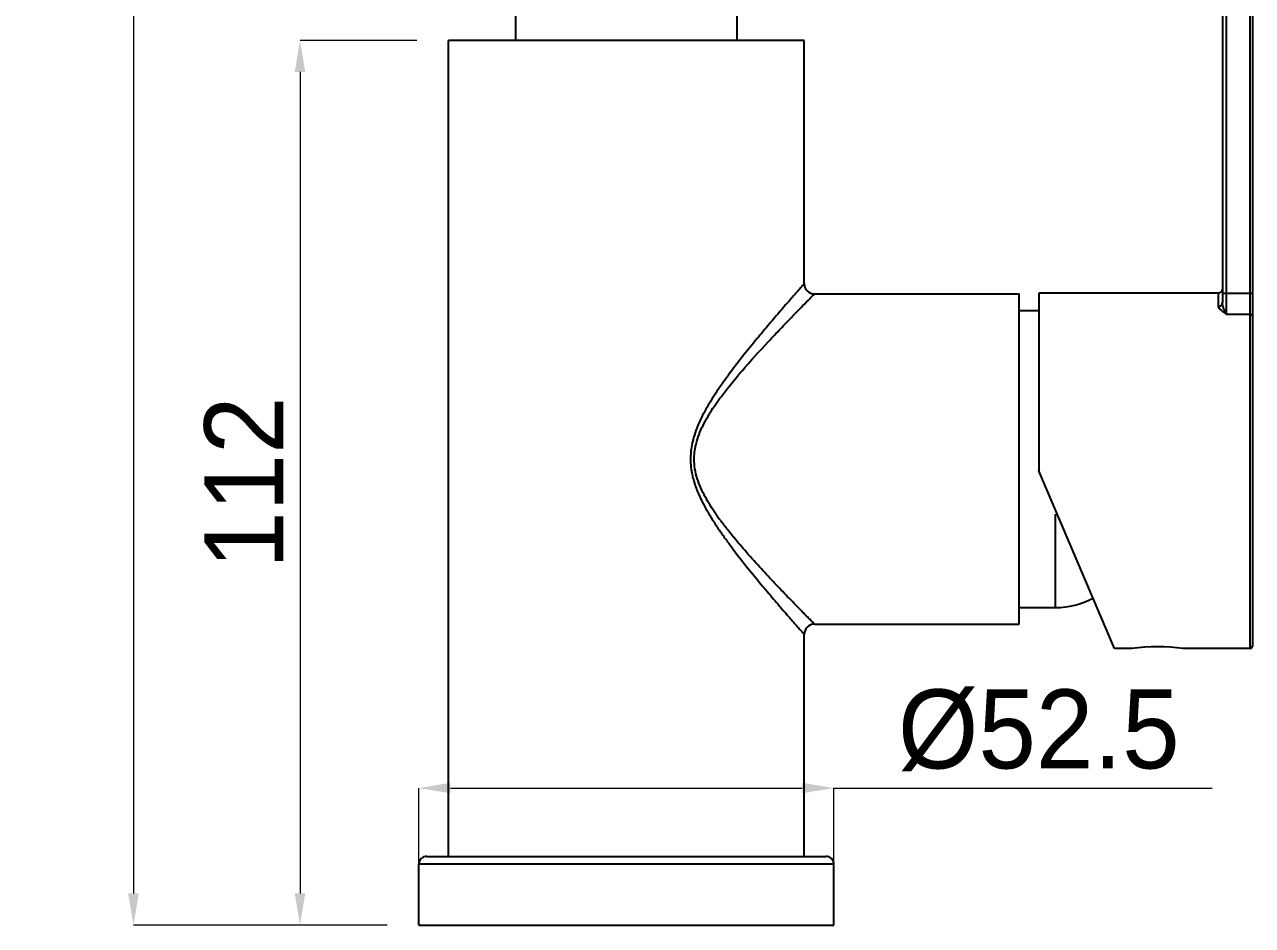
# Model space of a CAD drawing. Extents: x -514 to 953, y 124 to 1198.
# Drawn here: x 324.4 to 479.7, y 587.3 to 701.4 of the extents above; entities that cross this region are included whole.
import ezdxf

# ---------------------------------------------------------------- set-up
doc = ezdxf.new("R2010")
doc.units = 0
doc.header["$LTSCALE"] = 50
doc.header["$MEASUREMENT"] = 0
doc.header["$PDMODE"] = 3
doc.header["$PDSIZE"] = -10
doc.layers.get('0').update_dxf_attribs({"linetype": 'CONTINUOUS'})
doc.layers.get('DEFPOINTS').update_dxf_attribs({"linetype": 'CONTINUOUS'})
doc.styles.add('Daelim Dimension', font='H2GTRE.TTF')
doc.dimstyles.new('DEFAULT', dxfattribs={"dimscale": 2, "dimtxt": 2, "dimasz": 2, "dimexe": 0, "dimexo": 2, "dimgap": 1, "dimtad": 1, "dimdec": 1, "dimzin": 9, "dimdsep": 46, "dimtxsty": 'Daelim Dimension', "dimcen": 0.5, "dimclrd": 252, "dimclre": 252, "dimclrt": 3, "dimadec": 1, "dimazin": 0, "dimtfac": 1, "dimtdec": 1, "dimtix": 1, "dimtmove": 0, "dimatfit": 3, "dimfxl": 1, "dimtolj": 1, "dimtzin": 1, "dimlwd": 9, "dimlwe": 9, "dimarcsym": 0})

# ---------------------------------------------------------------- blocks, each defined once
blk = doc.blocks.new('*D32')
at = {"color": 5, "lineweight": 9, "ltscale": 0.5, "transparency": 16777216}
for p, q in [((396.48, 988.05), (338.13, 988.05)), ((338.13, 984.05), (338.13, 591.35)), ((370.23, 587.35), (338.13, 587.35))]:
    blk.add_line(p, q, dxfattribs=at)
at = {"color": 5, "ltscale": 0.5, "transparency": 16777216}
for points in [[(337.46, 984.05), (338.8, 984.05), (338.13, 988.05)], [(337.46, 591.35), (338.8, 591.35), (338.13, 587.35)]]:
    blk.add_solid(points, dxfattribs=at)
at = {"layer": 'DEFPOINTS', "color": 0, "ltscale": 0.5, "transparency": 16777216}
for p in [(400.48, 988.05), (338.13, 587.35), (374.23, 587.35)]:
    blk.add_point(p, dxfattribs=at)
at = {"color": 7, "ltscale": 0.5, "transparency": 16777216, "insert": (330.91, 787.7), "char_height": 10, "attachment_point": 5, "rotation": 90, "style": 'Daelim Dimension'}
blk.add_mtext('\\A1;400.7', dxfattribs=at)
blk = doc.blocks.new('*D34')
at = {"color": 5, "lineweight": 9, "ltscale": 0.5, "transparency": 16777216}
for p, q in [((373.98, 699.35), (359.2, 699.35)), ((359.2, 695.35), (359.2, 591.35)), ((364.91, 587.35), (359.2, 587.35))]:
    blk.add_line(p, q, dxfattribs=at)
at = {"color": 5, "ltscale": 0.5, "transparency": 16777216}
for points in [[(358.53, 695.35), (359.86, 695.35), (359.2, 699.35)], [(358.53, 591.35), (359.86, 591.35), (359.2, 587.35)]]:
    blk.add_solid(points, dxfattribs=at)
at = {"layer": 'DEFPOINTS', "color": 0, "ltscale": 0.5, "transparency": 16777216}
for p in [(377.98, 699.35), (359.2, 587.35), (368.91, 587.35)]:
    blk.add_point(p, dxfattribs=at)
at = {"color": 7, "ltscale": 0.5, "transparency": 16777216, "insert": (352.09, 643.35), "char_height": 10, "attachment_point": 5, "rotation": 90, "style": 'Daelim Dimension'}
blk.add_mtext('\\A1;112', dxfattribs=at)
blk = doc.blocks.new('*D36')
at = {"color": 5, "lineweight": 9, "ltscale": 0.5, "transparency": 16777216}
for p, q in [((400.48, 703.35), (400.48, 747.6)), ((475.68, 747.6), (404.48, 747.6)), ((479.68, 655.6), (479.68, 747.6))]:
    blk.add_line(p, q, dxfattribs=at)
at = {"color": 5, "ltscale": 0.5, "transparency": 16777216}
for points in [[(404.48, 748.27), (404.48, 746.94), (400.48, 747.6)], [(475.68, 748.27), (475.68, 746.94), (479.68, 747.6)]]:
    blk.add_solid(points, dxfattribs=at)
at = {"layer": 'DEFPOINTS', "color": 0, "ltscale": 0.5, "transparency": 16777216}
for p in [(400.48, 747.6), (400.48, 699.35), (479.68, 651.6)]:
    blk.add_point(p, dxfattribs=at)
at = {"color": 7, "ltscale": 0.5, "transparency": 16777216, "insert": (440.08, 754.81), "char_height": 10, "attachment_point": 5, "style": 'Daelim Dimension'}
blk.add_mtext('\\A1;79.2', dxfattribs=at)
blk = doc.blocks.new('*D37')
at = {"color": 5, "lineweight": 9, "ltscale": 0.5, "transparency": 16777216}
for p, q in [((374.23, 591.35), (374.23, 604.69)), ((378.23, 604.69), (422.73, 604.69)), ((426.73, 593.03), (426.73, 604.69)), ((426.73, 604.69), (474.58, 604.69))]:
    blk.add_line(p, q, dxfattribs=at)
at = {"color": 5, "ltscale": 0.5, "transparency": 16777216}
for points in [[(378.23, 605.36), (378.23, 604.03), (374.23, 604.69)], [(422.73, 605.36), (422.73, 604.03), (426.73, 604.69)]]:
    blk.add_solid(points, dxfattribs=at)
at = {"layer": 'DEFPOINTS', "color": 0, "ltscale": 0.5, "transparency": 16777216}
for p in [(426.73, 604.69), (426.73, 589.03), (374.23, 587.35)]:
    blk.add_point(p, dxfattribs=at)
at = {"color": 7, "ltscale": 0.5, "transparency": 16777216, "insert": (452.66, 611.99), "char_height": 10, "attachment_point": 5, "style": 'Daelim Dimension'}
blk.add_mtext('\\A1;%%c52.5', dxfattribs=at)

msp = doc.modelspace()

# ---------------------------------------------------------------- linework, layer by layer
at = {"color": 7, "linetype": 'Continuous'}
for p, q in [((386.48, 699.35), (386.48, 769.93)), ((414.48, 699.35), (414.48, 769.93)), ((475.88, 736.85), (475.88, 666.13)), ((476.38, 737.35), (476.38, 664.7)), ((479.38, 622.35), (479.38, 737.35)), ((479.68, 737.05), (479.68, 622.65)), ((377.98, 596.05), (377.98, 699.35)), ((422.98, 699.35), (377.98, 699.35)), ((422.98, 668.55), (422.98, 699.35)), ((424.28, 667.25), (450.18, 667.25)), ((450.18, 625.45), (450.18, 667.25)), ((452.68, 667.35), (452.68, 644.85)), ((475.38, 667.35), (452.68, 667.35)), ((475.38, 665.67), (475.38, 667.35)), ((475.88, 667.35), (479.68, 667.35)), ((450.18, 665.15), (452.68, 665.15)), ((476.38, 664.7), (479.38, 664.7)), ((462.23, 622.35), (452.68, 644.85)), ((450.18, 627.55), (454.79, 627.55)), ((424.28, 625.45), (450.18, 625.45)), ((422.98, 596.05), (422.98, 624.15)), ((464.43, 622.35), (462.23, 622.35)), ((479.38, 622.35), (470.93, 622.35)), ((374.23, 587.35), (374.23, 595.05)), ((375.23, 596.05), (425.73, 596.05)), ((426.73, 587.35), (426.73, 595.05)), ((374.23, 587.35), (426.73, 587.35)), ((375.23, 587.25), (375.23, 587.35)), ((425.73, 587.25), (425.73, 587.35))]:
    msp.add_line(p, q, dxfattribs=at)
at = {"color": 9, "linetype": 'Continuous'}
for p, q in [((415.1, 657.49), (415.12, 657.52)), ((415.1, 657.47), (415.12, 657.5)), ((408.76, 644.59), (408.77, 644.57)), ((408.76, 644.59), (408.77, 644.57)), ((411.95, 639.18), (411.94, 639.2)), ((411.96, 639.2), (411.95, 639.21)), ((412.32, 638.66), (412.29, 638.72)), ((412.32, 638.66), (412.29, 638.71)), ((454.79, 627.55), (454.79, 639.35)), ((412.04, 637.65), (412.08, 637.59)), ((412.04, 637.64), (412.08, 637.58)), ((412.37, 637.16), (412.41, 637.1)), ((412.37, 637.16), (412.41, 637.1)), ((412.41, 637.1), (412.46, 637.03)), ((426.73, 595.05), (374.23, 595.05))]:
    msp.add_line(p, q, dxfattribs=at)
at = {"color": 7, "linetype": 'Continuous'}
for centre, radius, start, end in [((424.28, 668.55), 1.3, 179.9998, 269.9998), ((475.38, 667.85), 0.5, 270, 0), ((454.79, 637.55), 10, 270, 298.2478), ((424.28, 624.15), 1.3, 90.0002, 180.0002), ((467.68, 600.08), 22.5, 81.6957, 98.3043), ((479.38, 622.65), 0.3, 270, 0), ((375.23, 595.05), 1, 90, 180), ((425.73, 595.05), 1, 0, 90)]:
    msp.add_arc(centre, radius, start, end, dxfattribs=at)
at = {"color": 9, "linetype": 'Continuous'}
for centre, radius, start, end in [((470.96, 614.63), 71.46, 143.353, 143.8064), ((475.68, 605.38), 79.91, 139.2983, 139.8769), ((465.44, 618.67), 64.62, 143.9594, 144.0879), ((466.97, 617.56), 66.51, 143.8104, 143.9593), ((418.5, 646.26), 9.91, 168.6934, 172.2723), ((417.68, 646.35), 9.09, 176.8236, 179.762), ((417.59, 646.35), 8.99, 179.771, 181.1171), ((417.86, 646.34), 9.26, 176.0242, 176.8304), ((417.98, 646.33), 9.38, 174.1898, 176.022), ((418.17, 646.31), 9.58, 172.282, 174.1885), ((417.78, 646.35), 9.18, 181.1271, 185.3732), ((417.96, 646.37), 9.37, 185.3643, 186.1124), ((418.1, 646.38), 9.51, 186.1134, 187.2497), ((418.47, 646.43), 9.89, 187.2653, 190.7653), ((418.88, 646.51), 10.3, 190.8299, 191.7314), ((419.43, 646.63), 10.86, 191.752, 194.8804), ((420.04, 646.79), 11.49, 194.8608, 195.7849), ((420.25, 646.84), 11.71, 195.7831, 196.1292), ((420.83, 647.02), 12.31, 196.1466, 198.4239), ((421.61, 647.27), 13.13, 198.4086, 199.149), ((434.24, 653.31), 27.16, 209.2512, 209.9115), ((440.54, 659.35), 34.99, 215.1867, 216.1341), ((443.42, 661.44), 38.55, 216.2183, 216.3992), ((445.88, 663.26), 41.6, 216.4053, 217.0763), ((447.56, 661.57), 42.83, 213.0725, 213.9653), ((452.64, 665), 48.96, 214.0504, 214.6545), ((458.01, 668.72), 55.49, 214.8239, 215.35), ((448.04, 664.88), 44.3, 217.07, 217.2645), ((449.9, 666.3), 46.64, 217.2683, 217.8752), ((451.92, 667.87), 49.21, 217.8714, 218.0323), ((460.36, 670.38), 58.36, 215.347, 215.489), ((462.98, 672.25), 61.59, 215.4921, 215.9628), ((465.93, 674.38), 65.22, 215.9597, 216.0843)]:
    msp.add_arc(centre, radius, start, end, dxfattribs=at)
for points, knots in [([(422.98, 668.55), (422.98, 668.54), (422.96, 668.52), (422.92, 668.48), (422.86, 668.4), (422.76, 668.3), (422.65, 668.17), (422.44, 667.93), (422.13, 667.58), (421.7, 667.08), (421.18, 666.49), (420.6, 665.83), (419.72, 664.8), (418.5, 663.37), (416.94, 661.5), (415.28, 659.46), (414.18, 658.03), (413.62, 657.28)], [0, 0, 0, 0, 0.001378, 0.005495, 0.012324, 0.021821, 0.033924, 0.048556, 0.085044, 0.130487, 0.184014, 0.244746, 0.311841, 0.462079, 0.629427, 0.809774, 1, 1, 1, 1]), ([(415.12, 657.52), (416.21, 658.78), (417.84, 660.57), (419.96, 662.82), (421.34, 664.25), (422.5, 665.44), (423.31, 666.27), (423.81, 666.77), (424.05, 667.02), (424.2, 667.16), (424.27, 667.23), (424.28, 667.25)], [0, 0, 0, 0, 0.374957, 0.543106, 0.693135, 0.819769, 0.917051, 0.952731, 0.978784, 0.994657, 1, 1, 1, 1]), ([(413.1, 656.57), (412.65, 655.95), (411.76, 654.68), (410.52, 652.68), (409.44, 650.54), (408.94, 649), (408.78, 648.21)], [0, 0, 0, 0, 0.243058, 0.491477, 0.744171, 1, 1, 1, 1]), ([(411.94, 639.2), (411.46, 639.88), (410.78, 640.92), (410.01, 642.41), (409.37, 643.96), (409.01, 645.63), (409.09, 647.32), (409.35, 648.56), (409.77, 649.76), (410.49, 651.27), (411.58, 653.04), (413.04, 655.01), (414.06, 656.26), (414.57, 656.87)], [0, 0, 0, 0, 0.124858, 0.187903, 0.251184, 0.377724, 0.441202, 0.50465, 0.567978, 0.631172, 0.756415, 0.87966, 1, 1, 1, 1]), ([(409.2, 642.96), (409.29, 642.71), (409.67, 641.7), (410.16, 640.74), (410.55, 640.04)], [0, 0, 0, 0, 0.25189, 1, 1, 1, 1]), ([(410.7, 639.77), (410.78, 639.64), (411.09, 639.11), (411.42, 638.59), (411.67, 638.2)], [0, 0, 0, 0, 0.251422, 1, 1, 1, 1]), ([(414.16, 636.32), (414.08, 636.42), (413.74, 636.83), (413.41, 637.24), (413.17, 637.56)], [0, 0, 0, 0, 0.248299, 1, 1, 1, 1]), ([(413.21, 635.97), (413.78, 635.19), (414.93, 633.69), (416.64, 631.55), (418.27, 629.6), (419.54, 628.1), (420.47, 627.02), (421.08, 626.32), (421.62, 625.7), (422.08, 625.17), (422.41, 624.8), (422.63, 624.55), (422.75, 624.41), (422.85, 624.3), (422.92, 624.22), (422.96, 624.17), (422.98, 624.15), (422.98, 624.15)], [0, 0, 0, 0, 0.188999, 0.368544, 0.535547, 0.685905, 0.753219, 0.814256, 0.86815, 0.913985, 0.950849, 0.965649, 0.977898, 0.987514, 0.994432, 0.998603, 1, 1, 1, 1]), ([(424.28, 625.45), (424.26, 625.47), (424.19, 625.55), (424.02, 625.72), (423.74, 626), (423.36, 626.38), (422.89, 626.86), (422.11, 627.66), (420.96, 628.84), (419.43, 630.43), (417.1, 632.92), (415.33, 634.91), (414.16, 636.32)], [0, 0, 0, 0, 0.0055, 0.021825, 0.048563, 0.085073, 0.130525, 0.18405, 0.311943, 0.4623, 0.62975, 1, 1, 1, 1])]:
    msp.add_open_spline(points, degree=3, knots=knots, dxfattribs=at)
at = {"color": 7, "linetype": 'Continuous'}
for points, knots in [([(475.38, 665.67), (475.45, 665.67), (475.58, 665.69), (475.74, 665.79), (475.86, 665.95), (475.88, 666.07), (475.88, 666.13)], [0, 0, 0, 0, 0.258842, 0.512521, 0.758934, 1, 1, 1, 1]), ([(476.38, 664.7), (476.27, 664.78), (476.04, 664.94), (475.77, 665.13), (475.59, 665.3), (475.46, 665.45), (475.38, 665.58), (475.38, 665.67)], [0, 0, 0, 0, 0.298492, 0.576712, 0.702427, 0.815828, 1, 1, 1, 1]), ([(476.38, 664.7), (476.26, 664.91), (476.1, 665.25), (475.94, 665.73), (475.88, 666), (475.88, 666.13)], [0, 0, 0, 0, 0.471251, 0.735405, 1, 1, 1, 1]), ([(479.68, 664.44), (479.68, 664.47), (479.67, 664.54), (479.58, 664.66), (479.46, 664.7), (479.38, 664.7)], [0, 0, 0, 0, 0.237394, 0.483661, 1, 1, 1, 1])]:
    msp.add_open_spline(points, degree=3, knots=knots, dxfattribs=at)

# ---------------------------------------------------------------- dimensions: what is measured, and where the dimension line sits
at = {"color": 5, "ltscale": 0.5}
for base, p1, p2, picture, middle in [((338.13, 587.35), (400.48, 988.05), (374.23, 587.35), '*D32', (330.91, 787.7)), ((359.2, 587.35), (377.98, 699.35), (368.91, 587.35), '*D34', (352.09, 643.35))]:
    dim = msp.add_linear_dim(base=base, p1=p1, p2=p2, angle=90, dimstyle='DEFAULT', override={"dimtxt": 5, "dimclrd": 5, "dimclre": 5, "dimclrt": 7}, dxfattribs=at)
    dim.commit()
    dim.dimension.update_dxf_attribs({"geometry": picture, "text_midpoint": middle})
dim = msp.add_linear_dim(base=(400.48, 747.6), p1=(479.68, 651.6), p2=(400.48, 699.35), dimstyle='DEFAULT', override={"dimtxt": 5, "dimclrd": 5, "dimclre": 5, "dimclrt": 7}, dxfattribs=at)
dim.commit()
dim.dimension.update_dxf_attribs({"geometry": '*D36', "text_midpoint": (440.08, 754.81)})
dim = msp.add_linear_dim(base=(426.73, 604.69), p1=(374.23, 587.35), p2=(426.73, 589.03), text='%%c<>', dimstyle='DEFAULT', override={"dimtxt": 5, "dimclrd": 5, "dimclre": 5, "dimclrt": 7}, dxfattribs=at)
dim.commit()
dim.dimension.update_dxf_attribs({"geometry": '*D37', "text_midpoint": (452.66, 604.69), "dimtype": 160})

doc.saveas('drawing.dxf')
